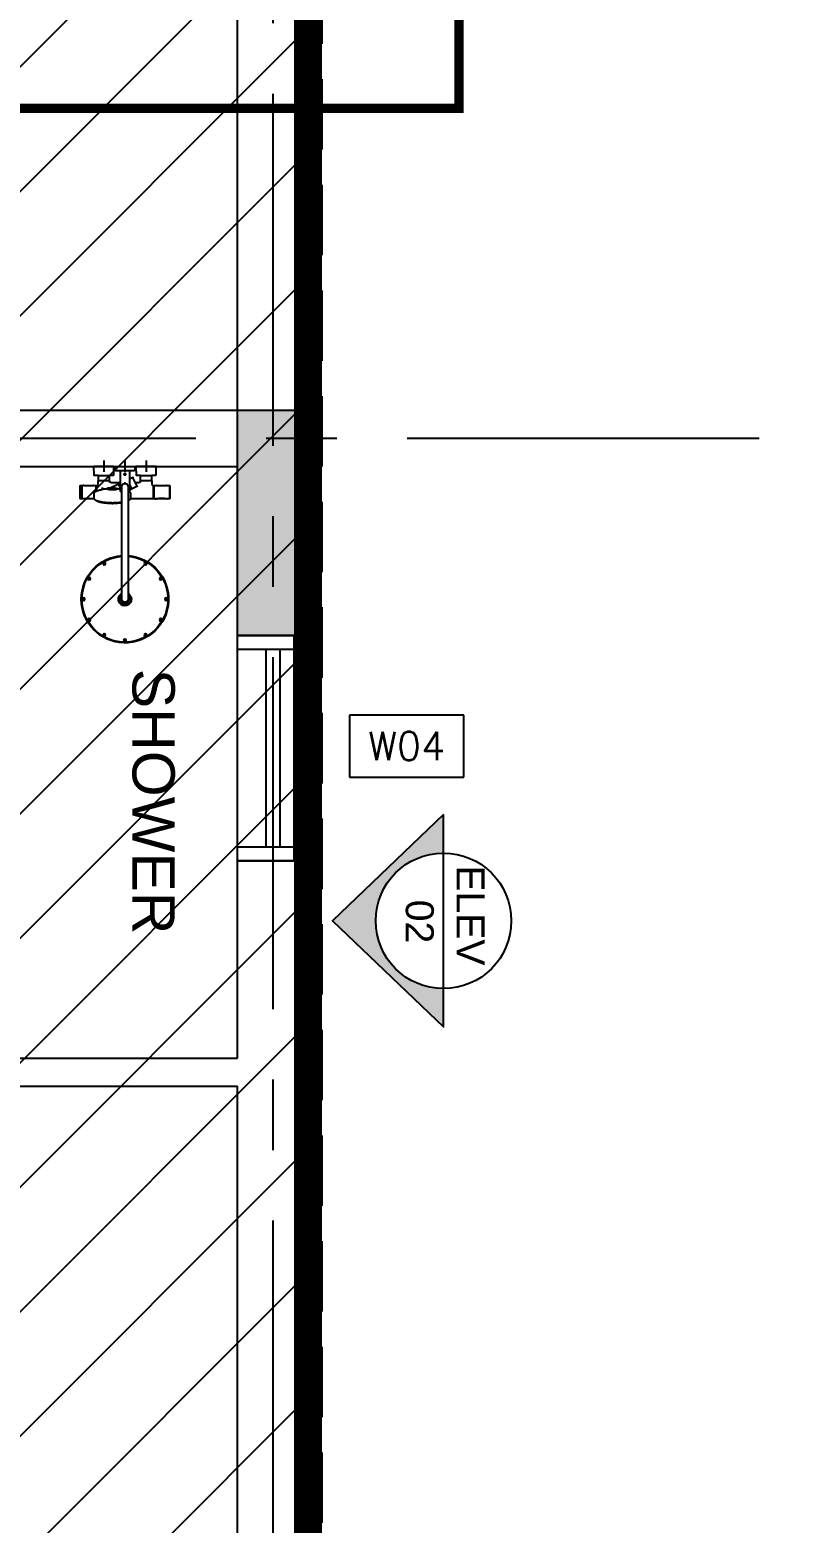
# Model space of a CAD drawing. Header units: centimetres. Extents: x -7408 to 35293, y -3951 to 3084.
# Drawn here: x -504 to -230, y 1053 to 1583 of the extents above; entities that cross this region are included whole.
import ezdxf
from ezdxf.enums import TextEntityAlignment as Align

# ---------------------------------------------------------------- set-up
doc = ezdxf.new("R2010")
doc.units = ezdxf.units.CM
doc.header["$LTSCALE"] = 100
doc.header["$MEASUREMENT"] = 0
doc.header["$PDMODE"] = 35
doc.header["$PDSIZE"] = 2
for name, pattern in [('A0-01 FLOOR PLANS$0$HIDDEN', [0.375, 0.25, -0.125]), ('GRID$0$GRID$0$XREF GRID$0$GRIDS$0$CENTER', [2, 1.25, -0.25, 0.25, -0.25]), ('XREF CUTTING LINES$0$ACAD_ISO10W100', [18, 12, -3, 0, -3]), ('XREF CUTTING LINES$0$DASHDOT', [1, 0.5, -0.25, 0, -0.25])]:
    doc.linetypes.add(name, pattern=pattern)
for name, color, linetype in [('A0-01 FLOOR PLANS$0$BATH FIXTURES', 85, 'Continuous'), ('A0-01 FLOOR PLANS$0$HIDDEN -03', 8, 'A0-01 FLOOR PLANS$0$HIDDEN'), ('A0-01 FLOOR PLANS$0$TEXT', 3, 'Continuous'), ('A0-01 FLOOR PLANS$0$TEXT-SCHED', 3, 'Continuous'), ('A0-01 FLOOR PLANS$0$WALL-01', 7, 'Continuous'), ('A0-01 FLOOR PLANS$0$WALL-03', 2, 'Continuous'), ('A0-01 FLOOR PLANS$0$WINDOW', 1, 'Continuous'), ('DCCA-USABLE AREA', 10, 'Continuous'), ('GRID$0$XREF GRID', 11, 'GRID$0$GRID$0$XREF GRID$0$GRIDS$0$CENTER'), ('XREF CUTTING LINES$0$ELEV', 2, 'XREF CUTTING LINES$0$ACAD_ISO10W100'), ('XREF CUTTING LINES$0$WALL SECT LINE', 6, 'XREF CUTTING LINES$0$DASHDOT'), ('XREF GF COL$0$COLUMN', 6, 'Continuous'), ('XREF GF COL$0$COLUMN HATCH', 201, 'Continuous')]:
    doc.layers.add(name, color=color, linetype=linetype)
doc.styles.add('A0-01 FLOOR PLANS$0$A0-01 GROUND FLOOR PLAN - For Entry modification$0$ROMANS', font='romans')
doc.styles.add('A0-01 FLOOR PLANS$0$ART-PS-1', font='arial.ttf', dxfattribs={"height": 20})
doc.styles.add('XREF CUTTING LINES$0$ART-PS-1', font='arial.ttf', dxfattribs={"height": 20})
doc.dimstyles.new('A0-01 FLOOR PLANS$0$A0-01 GROUND FLOOR PLAN - For Entry modification$0$text', dxfattribs={"dimtxt": 18, "dimasz": 10, "dimexe": 10, "dimexo": 10, "dimgap": -6, "dimtad": 1, "dimtih": 1, "dimtoh": 1, "dimdec": 0, "dimdsep": 46, "dimtxsty": 'A0-01 FLOOR PLANS$0$A0-01 GROUND FLOOR PLAN - For Entry modification$0$ROMANS', "dimblk1": 'A0-01 FLOOR PLANS$0$A0-01 GROUND FLOOR PLAN - For Entry modification$0$_ARCHTICK', "dimblk2": 'A0-01 FLOOR PLANS$0$A0-01 GROUND FLOOR PLAN - For Entry modification$0$_ARCHTICK', "dimsah": 1, "dimcen": 25, "dimdle": 10, "dimse1": 1, "dimse2": 1, "dimsd1": 1, "dimsd2": 1, "dimclrd": 1, "dimclre": 1, "dimclrt": 2, "dimadec": 0, "dimazin": 0, "dimtfac": 1, "dimtdec": 0, "dimtmove": 2, "dimatfit": 3, "dimldrblk": 'A0-01 FLOOR PLANS$0$A0-01 GROUND FLOOR PLAN - For Entry modification$0$_ARCHTICK', "dimfxl": 1, "dimtolj": 1, "dimtzin": 0, "dimarcsym": 0})

# ---------------------------------------------------------------- blocks, each defined once
blk = doc.blocks.new('XREF CUTTING LINES')
at = {"layer": 'XREF CUTTING LINES$0$ELEV'}
h = blk.add_hatch(color=251, dxfattribs=at)
edge = h.paths.add_edge_path()
edge.add_line((-356.89, 1304.4), (-356.89, 1290.78))
edge.add_ellipse((-356.89, 1266.71), major_axis=(-17.02, -17.02), ratio=1, start_angle=225, end_angle=405)
edge.add_line((-356.89, 1242.64), (-356.89, 1229.02))
edge.add_line((-356.89, 1229.02), (-396.28, 1266.71))
edge.add_line((-396.28, 1266.71), (-356.89, 1304.4))
at = {"layer": 'XREF CUTTING LINES$0$ELEV', "color": 2, "linetype": 'Continuous'}
blk.add_line((-356.89, 1242.64), (-356.89, 1290.78), dxfattribs=at)
for points in [[(-356.89, 1304.4), (-396.28, 1266.71), (-356.89, 1229.02), (-356.89, 1242.64)], [(-356.89, 1290.78), (-356.89, 1304.4)]]:
    blk.add_lwpolyline(points, dxfattribs=at)
blk.add_circle((-356.89, 1266.71), 24.07, dxfattribs=at)
at = {"layer": 'XREF CUTTING LINES$0$WALL SECT LINE', "const_width": 3.32}
blk.add_lwpolyline([(-351.38, 1630.68), (-351.38, 1555.16), (-1935.28, 1555.16)], dxfattribs=at)
at = {"layer": 'XREF CUTTING LINES$0$WALL SECT LINE', "color": 6}
blk.add_lwpolyline([(-351.38, 1555.16), (-351.38, 1630.68)], dxfattribs=at)
at = {"layer": 'XREF CUTTING LINES$0$ELEV', "style": 'XREF CUTTING LINES$0$ART-PS-1'}
for s, p in [('ELEV', (-347.26, 1268.63)), ('02', (-365.31, 1266.46))]:
    blk.add_text(s, height=9.954, rotation=270, dxfattribs=at).set_placement(p, align=Align.MIDDLE_CENTER)
blk = doc.blocks.new('XREF GF COL')
at = {"layer": 'XREF GF COL$0$COLUMN HATCH'}
blk.add_hatch(color=256, dxfattribs=at).paths.add_polyline_path([(-10714.7, 1448), (-10739.7, 1448), (-10739.7, 1368), (-10714.7, 1368)])
at = {"layer": 'XREF GF COL$0$COLUMN'}
blk.add_lwpolyline([(-10739.7, 1448), (-10714.7, 1448), (-10714.7, 1368), (-10739.7, 1368)], close=True, dxfattribs=at)
blk = doc.blocks.new('GRID')
at = {"layer": 'GRID$0$XREF GRID'}
for p, q in [((-417.5, 2960.33, 0), (-417.5, 522.76)), ((-1969.8, 1438), (-230.24, 1438))]:
    blk.add_line(p, q, dxfattribs=at)
blk = doc.blocks.new('A0-01 FLOOR PLANS$0$Bath_ShowerHead_D-31_01')
for p, q in [((-7.5, 0.08), (-7.5, -3.92)), ((0, 0), (0, -4)), ((7.5, 0.08), (7.5, -3.92)), ((-11, -1.97), (-10.92, -5.04)), ((-4.05, -1.92), (-10.95, -1.92)), ((-5.5, -1.92), (-9.5, -1.92)), ((-5.5, -5.22), (-9.5, -5.22)), ((-9.43, -5.22), (-9.43, -7.1)), ((-5.57, -7.1), (-5.57, -5.22)), ((-4.08, -5.04), (-4, -1.97)), ((-3.55, -2.02), (-3.55, -3.4)), ((3.53, -2), (-3.53, -2)), ((-3.45, -3.5), (3.45, -3.5)), ((2, -2), (-2, -2)), ((-1.57, -3.5), (-1.57, -10.83)), ((-0.17, -4.82), (-0.09, -4.67)), ((-0.09, -4.97), (-0.17, -4.82)), ((-0.09, -4.67), (0.09, -4.67)), ((0.09, -4.97), (-0.09, -4.97)), ((0.09, -4.67), (0.17, -4.82)), ((0.17, -4.82), (0.09, -4.97)), ((1.57, -10.83), (1.57, -3.5)), ((3.55, -3.4), (3.55, -2.02)), ((4, -1.97), (4.08, -5.04)), ((10.95, -1.92), (4.05, -1.92)), ((9.5, -1.92), (5.5, -1.92)), ((9.5, -5.22), (5.5, -5.22)), ((5.57, -5.22), (5.57, -7.1)), ((9.43, -7.1), (9.43, -5.22)), ((10.92, -5.04), (11, -1.97)), ((-15.89, -13.37), (-15.89, -8.87)), ((-14.94, -8.72), (-15.74, -8.72)), ((-14.42, -8.77), (-14.62, -8.77)), ((-11.62, -8.77), (-14.42, -8.77)), ((-11.42, -8.77), (-11.62, -8.77)), ((-10.24, -8.72), (-11.1, -8.72)), ((-10.22, -8.74), (-10.22, -13.5)), ((-10.15, -9.32), (-10.22, -9.32)), ((-10.22, -9.35), (-10.15, -9.35)), ((-10.15, -9.94), (-10.22, -9.94)), ((-10.22, -10.53), (-10.15, -10.53)), ((-10.15, -13.5), (-10.15, -8.74)), ((-9.99, -8.72), (-10.13, -8.72)), ((-9.5, -7.14), (-9.5, -8.22)), ((-9.48, -7.12), (-5.52, -7.12)), ((-5.5, -7.26), (-5.5, -7.14)), ((-3.68, -7.69), (-5.06, -7.69)), ((-4.31, -9.04), (-2.83, -5.87)), ((-4.28, -9.11), (-2.38, -10)), ((-1.57, -6.4), (-2.76, -5.85)), ((-1.57, -8.37), (-2.31, -9.97)), ((-2.28, -9.9), (-2.17, -9.95)), ((-2.2, -10.05), (-1.57, -8.69)), ((-2.18, -10.09), (-1.57, -10.38)), ((-1.1, -9.12), (-1.1, -13.17)), ((-0.2, -7.97), (-0.25, -8)), ((-0.25, -8), (0.25, -8)), ((-0.25, -8), (-0.25, -8.05)), ((-0.2, -7.97), (0.2, -7.97)), ((-0.2, -8.05), (-0.2, -7.97)), ((0.25, -8), (0.2, -7.97)), ((0.2, -8.05), (0.2, -7.97)), ((0.25, -8.05), (0.25, -8)), ((1.1, -13.17), (1.1, -9.12)), ((5.06, -7.69), (1.57, -7.69)), ((2.18, -8.15), (1.57, -7.86)), ((2.2, -8.19), (1.57, -9.55)), ((1.57, -9.75), (2.28, -8.22)), ((2.23, -8.32), (2.17, -8.29)), ((5.46, -9.68), (2.31, -8.21)), ((2.45, -9.98), (2.44, -10.04)), ((2.46, -9.96), (2.45, -9.98)), ((2.7, -9.83), (2.7, -9.99)), ((4.45, -9.48), (4.45, -10.04)), ((4.45, -10.04), (4.45, -10.09)), ((4.45, -10.09), (4.45, -10.19)), ((4.47, -10.14), (4.47, -10.19)), ((4.5, -9.6), (4.5, -9.65)), ((4.5, -9.67), (4.5, -9.65)), ((4.5, -10.17), (4.5, -9.67)), ((5.5, -7.14), (5.5, -7.26)), ((5.52, -7.12), (9.48, -7.12)), ((5.86, -9.73), (5.83, -9.72)), ((6.5, -10.04), (6.5, -9.98)), ((7.77, -9.74), (7.77, -10.08)), ((8.32, -9.74), (7.77, -9.74)), ((9.5, -8.22), (9.5, -7.14)), ((10.13, -8.72), (10, -8.72)), ((10.15, -8.74), (10.15, -10.74)), ((10.23, -9.57), (10.15, -9.49)), ((10.23, -10.77), (10.23, -8.74)), ((11.1, -8.72), (10.25, -8.72)), ((11.62, -8.78), (11.43, -8.77)), ((14.42, -8.78), (11.62, -8.78)), ((14.42, -8.78), (11.62, -8.78)), ((14.42, -8.78), (14.42, -8.78)), ((14.62, -8.77), (14.42, -8.78)), ((15.75, -8.72), (14.95, -8.72)), ((15.35, -8.72), (15.35, -13.52)), ((15.9, -8.87), (15.9, -13.37)), ((-15.74, -13.52), (-14.94, -13.52)), ((-14.8, -13.52), (-11.23, -13.52)), ((-14.01, -13.32), (-14.01, -13.32)), ((-14.01, -13.32), (-12.02, -13.32)), ((-12.02, -13.32), (-12.02, -13.32)), ((-11.09, -13.52), (-10.82, -13.52)), ((-10.51, -13.52), (-10.24, -13.52)), ((-10.15, -11.71), (-10.22, -11.71)), ((-10.22, -12.3), (-10.15, -12.3)), ((-10.15, -12.89), (-10.22, -12.89)), ((-10.22, -12.92), (-10.15, -12.92)), ((-10.13, -13.52), (-1.97, -13.52)), ((-1.96, -11.55), (-2.02, -13.28)), ((-1.1, -13.17), (-1.1, -45.07)), ((1.1, -45.07), (1.1, -13.17)), ((10.96, -13.28), (10.9, -11.55)), ((10.91, -13.52), (15.75, -13.52)), ((-7.39, -36.42), (-7.54, -36.51)), ((-7.54, -36.51), (-7.49, -36.59)), ((-7.49, -36.59), (-7.34, -36.51)), ((-7.39, -36.23), (-7.47, -36.28)), ((-7.47, -36.28), (-7.39, -36.42)), ((-7.43, -36.45), (-7.38, -36.54)), ((-7.33, -36.33), (-7.42, -36.38)), ((-7.3, -36.37), (-7.39, -36.23)), ((-7.34, -36.51), (-7.25, -36.66)), ((-7.31, -36.56), (-7.22, -36.51)), ((-7.15, -36.29), (-7.3, -36.37)), ((-7.21, -36.43), (-7.26, -36.35)), ((-7.25, -36.46), (-7.1, -36.37)), ((-7.17, -36.61), (-7.25, -36.46)), ((-7.25, -36.66), (-7.17, -36.61)), ((-7.1, -36.37), (-7.15, -36.29)), ((7.15, -36.29), (7.1, -36.37)), ((7.1, -36.37), (7.25, -36.46)), ((7.3, -36.37), (7.15, -36.29)), ((7.25, -36.46), (7.17, -36.61)), ((7.17, -36.61), (7.25, -36.66)), ((7.26, -36.35), (7.21, -36.43)), ((7.22, -36.51), (7.31, -36.56)), ((7.25, -36.66), (7.34, -36.51)), ((7.39, -36.23), (7.3, -36.37)), ((7.42, -36.38), (7.33, -36.33)), ((7.34, -36.51), (7.49, -36.59)), ((7.38, -36.54), (7.43, -36.45)), ((7.47, -36.28), (7.39, -36.23)), ((7.39, -36.42), (7.47, -36.28)), ((7.54, -36.51), (7.39, -36.42)), ((7.49, -36.59), (7.54, -36.51)), ((-12.84, -41.65), (-12.89, -41.73)), ((-12.89, -41.73), (-12.75, -41.82)), ((-12.7, -41.73), (-12.84, -41.65)), ((-12.75, -41.82), (-12.83, -41.97)), ((-12.83, -41.97), (-12.75, -42.02)), ((-12.74, -41.7), (-12.79, -41.79)), ((-12.77, -41.86), (-12.69, -41.91)), ((-12.75, -42.02), (-12.66, -41.87)), ((-12.61, -41.58), (-12.7, -41.73)), ((-12.58, -41.74), (-12.67, -41.69)), ((-12.66, -41.87), (-12.51, -41.95)), ((-12.53, -41.63), (-12.61, -41.58)), ((-12.61, -41.78), (-12.53, -41.63)), ((-12.46, -41.87), (-12.61, -41.78)), ((-12.61, -41.9), (-12.56, -41.81)), ((-12.51, -41.95), (-12.46, -41.87)), ((12.61, -41.78), (12.46, -41.87)), ((12.46, -41.87), (12.51, -41.95)), ((12.51, -41.95), (12.66, -41.87)), ((12.61, -41.58), (12.53, -41.63)), ((12.53, -41.63), (12.61, -41.78)), ((12.56, -41.81), (12.61, -41.9)), ((12.67, -41.69), (12.58, -41.74)), ((12.7, -41.73), (12.61, -41.58)), ((12.66, -41.87), (12.75, -42.02)), ((12.69, -41.91), (12.77, -41.86)), ((12.84, -41.65), (12.7, -41.73)), ((12.79, -41.79), (12.74, -41.7)), ((12.75, -41.82), (12.89, -41.73)), ((12.83, -41.97), (12.75, -41.82)), ((12.75, -42.02), (12.83, -41.97)), ((12.89, -41.73), (12.84, -41.65)), ((-1.3, -47.42), (-1.1, -47.42)), ((-1.1, -45.07), (-1.1, -49.12)), ((1.1, -49.12), (1.1, -45.07)), ((1.1, -47.42), (1.3, -47.42)), ((-14.86, -49.07), (-14.86, -49.17)), ((-14.69, -49.07), (-14.86, -49.07)), ((-14.86, -49.17), (-14.69, -49.17)), ((-14.74, -49.07), (-14.74, -49.17)), ((-14.69, -48.9), (-14.69, -49.07)), ((-14.59, -48.9), (-14.69, -48.9)), ((-14.59, -49.02), (-14.69, -49.02)), ((-14.69, -49.17), (-14.69, -49.34)), ((-14.69, -49.22), (-14.59, -49.22)), ((-14.69, -49.34), (-14.59, -49.34)), ((-14.59, -49.07), (-14.59, -48.9)), ((-14.42, -49.07), (-14.59, -49.07)), ((-14.59, -49.17), (-14.42, -49.17)), ((-14.59, -49.34), (-14.59, -49.17)), ((-14.54, -49.17), (-14.54, -49.07)), ((-14.42, -49.17), (-14.42, -49.07)), ((-2.2, -49.79), (-2.2, -48.45)), ((-1.01, -50.82), (-1.3, -50.82)), ((-0.9, -50.82), (-1.01, -50.82)), ((0.9, -50.82), (-0.9, -50.82)), ((-0.45, -50.32), (-0.57, -50.32)), ((-0.45, -50.32), (0.45, -50.32)), ((0.57, -50.32), (0.45, -50.32)), ((1.01, -50.82), (0.9, -50.82)), ((1.3, -50.82), (1.01, -50.82)), ((2.2, -48.45), (2.2, -49.79)), ((14.59, -49.07), (14.42, -49.07)), ((14.42, -49.07), (14.42, -49.17)), ((14.42, -49.17), (14.59, -49.17)), ((14.54, -49.07), (14.54, -49.17)), ((14.69, -48.9), (14.59, -48.9)), ((14.59, -48.9), (14.59, -49.07)), ((14.69, -49.02), (14.59, -49.02)), ((14.59, -49.17), (14.59, -49.34)), ((14.59, -49.22), (14.69, -49.22)), ((14.59, -49.34), (14.69, -49.34)), ((14.69, -49.07), (14.69, -48.9)), ((14.86, -49.07), (14.69, -49.07)), ((14.69, -49.34), (14.69, -49.17)), ((14.69, -49.17), (14.86, -49.17)), ((14.74, -49.17), (14.74, -49.07)), ((14.86, -49.17), (14.86, -49.07)), ((-12.75, -56.42), (-12.89, -56.51)), ((-12.89, -56.51), (-12.84, -56.59)), ((-12.84, -56.59), (-12.7, -56.51)), ((-12.75, -56.22), (-12.83, -56.27)), ((-12.83, -56.27), (-12.75, -56.42)), ((-12.79, -56.45), (-12.74, -56.54)), ((-12.69, -56.33), (-12.77, -56.38)), ((-12.66, -56.37), (-12.75, -56.22)), ((-12.7, -56.51), (-12.61, -56.66)), ((-12.67, -56.55), (-12.58, -56.5)), ((-12.51, -56.29), (-12.66, -56.37)), ((-12.56, -56.43), (-12.61, -56.34)), ((-12.61, -56.46), (-12.46, -56.37)), ((-12.53, -56.61), (-12.61, -56.46)), ((-12.61, -56.66), (-12.53, -56.61)), ((-12.46, -56.37), (-12.51, -56.29)), ((12.51, -56.29), (12.46, -56.37)), ((12.46, -56.37), (12.61, -56.46)), ((12.66, -56.37), (12.51, -56.29)), ((12.61, -56.46), (12.53, -56.61)), ((12.53, -56.61), (12.61, -56.66)), ((12.61, -56.34), (12.56, -56.43)), ((12.58, -56.5), (12.67, -56.55)), ((12.61, -56.66), (12.7, -56.51)), ((12.75, -56.22), (12.66, -56.37)), ((12.77, -56.38), (12.69, -56.33)), ((12.7, -56.51), (12.84, -56.59)), ((12.74, -56.54), (12.79, -56.45)), ((12.83, -56.27), (12.75, -56.22)), ((12.75, -56.42), (12.83, -56.27)), ((12.89, -56.51), (12.75, -56.42)), ((12.84, -56.59), (12.89, -56.51)), ((-7.49, -61.65), (-7.54, -61.73)), ((-7.54, -61.73), (-7.39, -61.82)), ((-7.34, -61.73), (-7.49, -61.65)), ((-7.39, -61.82), (-7.47, -61.96)), ((-7.47, -61.96), (-7.39, -62.01)), ((-7.38, -61.7), (-7.43, -61.79)), ((-7.42, -61.86), (-7.33, -61.91)), ((-7.39, -62.01), (-7.3, -61.87)), ((-7.25, -61.58), (-7.34, -61.73)), ((-7.22, -61.73), (-7.31, -61.68)), ((-7.3, -61.87), (-7.15, -61.95)), ((-7.26, -61.89), (-7.21, -61.81)), ((-7.17, -61.63), (-7.25, -61.58)), ((-7.25, -61.78), (-7.17, -61.63)), ((-7.1, -61.87), (-7.25, -61.78)), ((-7.15, -61.95), (-7.1, -61.87)), ((0.05, -63.54), (-0.05, -63.54)), ((-0.05, -63.54), (-0.05, -63.71)), ((0.05, -63.71), (0.05, -63.54)), ((7.25, -61.78), (7.1, -61.87)), ((7.1, -61.87), (7.15, -61.95)), ((7.15, -61.95), (7.3, -61.87)), ((7.25, -61.58), (7.17, -61.63)), ((7.17, -61.63), (7.25, -61.78)), ((7.21, -61.81), (7.26, -61.89)), ((7.31, -61.68), (7.22, -61.73)), ((7.34, -61.73), (7.25, -61.58)), ((7.3, -61.87), (7.39, -62.01)), ((7.33, -61.91), (7.42, -61.86)), ((7.49, -61.65), (7.34, -61.73)), ((7.43, -61.79), (7.38, -61.7)), ((7.39, -61.82), (7.54, -61.73)), ((7.47, -61.96), (7.39, -61.82)), ((7.39, -62.01), (7.47, -61.96)), ((7.54, -61.73), (7.49, -61.65)), ((-0.05, -63.71), (-0.22, -63.71)), ((-0.22, -63.71), (-0.22, -63.81)), ((-0.22, -63.81), (-0.05, -63.81)), ((-0.1, -63.71), (-0.1, -63.81)), ((0.05, -63.66), (-0.05, -63.66)), ((-0.05, -63.81), (-0.05, -63.98)), ((-0.05, -63.86), (0.05, -63.86)), ((-0.05, -63.98), (0.05, -63.98)), ((0.22, -63.71), (0.05, -63.71)), ((0.05, -63.81), (0.22, -63.81)), ((0.05, -63.98), (0.05, -63.81)), ((0.1, -63.81), (0.1, -63.71)), ((0.22, -63.81), (0.22, -63.71))]:
    blk.add_line(p, q)
for centre, radius in [((0, -4.82), 0.246), ((0, -4.82), 0.18), ((-7.32, -36.44), 0.45), ((-7.32, -36.44), 0.41), ((7.32, -36.44), 0.45), ((7.32, -36.44), 0.41), ((-12.68, -41.8), 0.45), ((-12.68, -41.8), 0.41), ((12.68, -41.8), 0.45), ((12.68, -41.8), 0.41), ((-14.64, -49.12), 0.45), ((-14.64, -49.12), 0.41), ((14.64, -49.12), 0.45), ((14.64, -49.12), 0.41), ((-12.68, -56.44), 0.45), ((-12.68, -56.44), 0.41), ((12.68, -56.44), 0.45), ((12.68, -56.44), 0.41), ((-7.32, -61.8), 0.45), ((-7.32, -61.8), 0.41), ((0, -63.76), 0.45), ((0, -63.76), 0.41), ((7.32, -61.8), 0.45), ((7.32, -61.8), 0.41)]:
    blk.add_circle(centre, radius)
for centre, radius, start, end in [((-10.95, -1.97), 0.05, 90, 181.5), ((-10.77, -5.04), 0.15, 181.5, 268.1235), ((-7.5, 94.76), 100, 268.1235, 268.854), ((-7.5, 94.76), 100, 271.146, 271.8765), ((-4.23, -5.04), 0.15, 271.8765, 358.5), ((-4.05, -1.97), 0.05, 358.5, 90), ((-3.53, -2.02), 0.02, 90, 180), ((-3.45, -3.4), 0.1, 180, 270), ((0, -4.82), 0.3, 255, 195), ((3.45, -3.4), 0.1, 270, 0), ((3.53, -2.02), 0.02, 0, 90), ((4.05, -1.97), 0.05, 90, 181.5), ((4.23, -5.04), 0.15, 181.5, 268.1235), ((7.5, 94.76), 100, 268.1235, 268.854), ((7.5, 94.76), 100, 271.146, 271.8765), ((10.77, -5.04), 0.15, 271.8765, 358.5), ((10.95, -1.97), 0.05, 358.5, 90), ((84.08, -11.12), 100, 178.7132, 181.2877), ((-15.74, -8.87), 0.15, 90.4837, 180.0005), ((-14.49, -6.71), 2.06, 259.3919, 261.1025), ((-14.43, -6.33), 2.44, 260.7742, 265.5339), ((-11.61, -6.33), 2.44, 274.4645, 279.2276), ((-11.51, -6.98), 1.78, 279.0316, 280.3594), ((-10.24, -8.74), 0.02, 0, 90), ((-10.13, -8.74), 0.02, 90, 180), ((-10, -8.22), 0.5, 270.4238, 359.5853), ((-9.48, -7.14), 0.02, 90, 180), ((-9.41, -7.1), 0.02, 180, 270), ((-5.59, -7.1), 0.02, 270, 0), ((-5.52, -7.14), 0.02, 0, 90), ((-5.06, -7.26), 0.444, 181.5907, 267.0077), ((-4.26, -9.06), 0.05, 155, 245), ((-2.78, -5.89), 0.05, 65, 155), ((-2.36, -9.95), 0.05, 245, 335), ((-2.17, -10.06), 0.03, 155, 245), ((-2.18, -9.97), 0.02, 335, 65), ((0, -9.12), 1.13, 102.7838, 191.5041), ((0, -9.12), 1.1, 0, 180), ((0, -9.12), 1.13, 0, 77.1991), ((0, -9.12), 1.13, 347.0955, 0), ((-1.86, 11.13), 21.49, 279.1725, 281.6283), ((2.18, -8.27), 0.02, 155, 245), ((2.17, -8.18), 0.03, 335, 65), ((2.3, -8.23), 0.02, 65, 155), ((2.77, -9.83), 0.0688, 110.5785, 179.6732), ((4.52, -9.6), 0.02, 89.4549, 180), ((4.47, -14.33), 4.75, 70.3229, 89.4549), ((5.06, -7.26), 0.444, 271.3582, 358.5138), ((4.74, -17.38), 7.73, 81.8576, 85.6981), ((5.52, -7.14), 0.02, 90, 180), ((5.59, -7.1), 0.02, 180, 270), ((6.18, -10.01), 0.0683, 17.0873, 69.4893), ((6.18, -10.03), 0.0688, 27.4358, 69.422), ((10.8, 11.12), 21.49, 258.3745, 263.3006), ((9.41, -7.1), 0.02, 270, 0), ((9.48, -7.14), 0.02, 0, 90), ((10, -8.22), 0.497, 180.2837, 270.0504), ((10.13, -8.74), 0.02, 0, 90), ((10.25, -8.74), 0.02, 90, 180), ((11.1, -8.77), 0.0505, 46.9195, 89.7895), ((11.61, -6.44), 2.33, 260.4502, 265.432), ((11.23, -8.77), 0.0307, 68.4365, 95.6982), ((14.44, -6.44), 2.33, 274.5661, 279.5519), ((14.82, -8.77), 0.0307, 84.3084, 113.464), ((14.95, -8.77), 0.0505, 90.2105, 133.0804), ((15.75, -8.87), 0.15, 359.9994, 90.499), ((-84.07, -11.12), 100, 358.7126, 1.287), ((-15.74, -13.37), 0.15, 179.9997, 270.0108), ((-14.01, -15.69), 2.36, 89.9874, 113.2654), ((-14.81, -13.47), 0.0472, 176.4407, 249.6056), ((-14.04, -15.57), 2.19, 89.1588, 110.5651), ((-12.02, -15.69), 2.36, 66.7399, 90.0119), ((-12.03, -15.83), 2.45, 70.5873, 89.6922), ((-11.22, -13.47), 0.0475, 288.6919, 2.8285), ((-10.77, -14.08), 0.56, 94.061, 94.739), ((-10.82, -13.51), 0.0147, 276.3407, 278.3544), ((-10.66, -15.82), 2.3, 86.2644, 93.6304), ((-10.66, -16.5), 2.98, 87.2513, 90.9598), ((-10.48, -12.57), 0.953, 267.5377, 268.1419), ((-10.51, -13.5), 0.0168, 261.4715, 263.6935), ((-10.52, -13.61), 0.0874, 84.5355, 86.4641), ((-10.24, -13.5), 0.02, 270, 0), ((-10.13, -13.5), 0.02, 180, 270), ((-1.53, -10.83), 0.03, 180, 262.9292), ((0, 1.55), 12.5, 262.9292, 264.9514), ((0, 1.55), 12.5, 275.0486, 277.0708), ((1.53, -10.83), 0.03, 277.0708, 0), ((4.8, -6.63), 8.53, 269.8368, 272.5731), ((4.93, -2.23), 12.92, 271.1539, 273.6573), ((5.2, -2.65), 12.48, 272.5174, 275.0502), ((5.51, -3.42), 11.7, 273.8933, 276.5191), ((5.86, -4.52), 10.57, 275.3173, 278.1182), ((6.26, -5.88), 9.16, 276.8331, 279.913), ((6.72, -7.42), 7.57, 278.4883, 282.0418), ((7.09, -8.34), 6.6, 280.5691, 283.982), ((15.75, -13.37), 0.15, 269.9564, 0), ((0, -49.12), 15.5, 94.0697, 0), ((0, -49.12), 15.32, 94.1175, 0), ((0, -49.12), 15.3, 94.123, 0), ((0, -49.12), 15.29, 94.1256, 0), ((0, -49.12), 15.27, 94.131, 0), ((0, -49.12), 15.5, 0, 85.9303), ((0, -49.12), 15.32, 0, 85.8825), ((0, -49.12), 15.3, 0, 85.877), ((0, -49.12), 15.29, 0, 85.8744), ((0, -49.12), 15.27, 0, 85.869), ((0, -49.12), 2.3, 118.5719, 162.9284), ((0, -49.12), 2.15, 127.2488, 232.7512), ((0, -49.12), 2.15, 124.3637, 127.2488), ((0, -49.12), 2.15, 120.7723, 124.3637), ((0, -49.12), 2.3, 17.0716, 61.4281), ((0, -49.12), 2.15, 55.6363, 59.2277), ((0, -49.12), 2.15, 52.7512, 55.6363), ((0, -49.12), 2.15, 307.2488, 52.7512), ((0, -49.12), 2.3, 169.228, 190.772), ((0, -49.12), 2.3, 162.9301, 169.228), ((0, -49.12), 2.3, 190.772, 197.0699), ((-2.17, -48.45), 0.03, 162.9301, 180), ((-2.17, -49.79), 0.03, 180, 197.0699), ((0, -49.12), 2.3, 197.0716, 342.9284), ((0, -49.12), 1.47, 138.4433, 0), ((0, -49.12), 1.35, 144.5691, 0), ((0, -49.12), 1.33, 145.7987, 244.4562), ((0, -49.12), 2.15, 232.7512, 235.6363), ((0, -49.12), 2.15, 235.6363, 304.3637), ((0, -49.12), 1.1, 180, 0), ((0, -49.12), 1.33, 295.5438, 34.2013), ((0, -49.12), 1.47, 0, 41.5567), ((0, -49.12), 1.35, 0, 35.4309), ((0, -49.12), 2.15, 304.3637, 307.2488), ((0, -49.12), 2.3, 10.772, 17.0699), ((2.17, -48.45), 0.03, 0, 17.0699), ((0, -49.12), 2.3, 342.9301, 349.228), ((2.17, -49.79), 0.03, 342.9301, 0), ((0, -49.12), 2.3, 349.228, 10.772)]:
    blk.add_arc(centre, radius, start, end)
for centre, major_axis, ratio, start_param, end_param in [((-5.06, -7.19), (0, 0.5), 1, 3.091409, 3.141593), ((2.72, -9.83), (0.02, 0), 0.241922, 3.141593, 3.167236), ((4.47, -14.05), (-4.73, 0), 0.970296, 4.728297, 5.086392), ((4.47, -14.22), (4.73, 0), 0.970296, 1.196063, 1.554861), ((4.47, -14.24), (4.73, 0), 0.970296, 1.196793, 1.554888), ((-2.17, -48.45), (-0.0287, 0.0088), 0.989207, 0, 0.288551), ((-2.17, -49.79), (-0.0287, -0.0088), 0.989207, 5.994634, 6.283185), ((2.17, -48.45), (-0.0287, -0.0088), 0.989207, 2.853042, 3.141593), ((2.17, -49.79), (0.0287, -0.0088), 0.989207, 0, 0.288551)]:
    blk.add_ellipse(centre, major_axis=major_axis, ratio=ratio, start_param=start_param, end_param=end_param)
for points, degree, knots in [([(-14.87, -8.73), (-14.88, -8.73), (-14.91, -8.73), (-14.93, -8.72), (-14.93, -8.72), (-14.94, -8.72), (-14.94, -8.72), (-14.94, -8.72), (-14.95, -8.72)], 3, [0, 0, 0, 0, 0.245741, 0.69191, 0.916224, 0.957728, 0.982787, 1, 1, 1, 1]), ([(-11.1, -8.72), (-11.1, -8.72), (-11.11, -8.72), (-11.11, -8.72), (-11.11, -8.72), (-11.12, -8.72), (-11.15, -8.73), (-11.18, -8.73), (-11.19, -8.74)], 3, [0, 0, 0, 0, 0.015565, 0.048335, 0.127827, 0.377073, 0.755534, 1, 1, 1, 1]), ([(-1.57, -10.56), (-1.58, -10.52), (-1.6, -10.44), (-1.63, -10.37), (-1.63, -10.34)], 3, [0.5121966, 0.5121966, 0.5121966, 0.5121966, 0.6261046, 0.7145426, 0.7145426, 0.7145426, 0.7145426]), ([(2.44, -10.04), (2.44, -10.06), (2.44, -10.08), (2.45, -10.1), (2.45, -10.1)], 3, [0, 0, 0, 0, 0.0633839, 0.1139324, 0.1139324, 0.1139324, 0.1139324]), ([(2.45, -9.97), (2.45, -9.97), (2.45, -9.97), (2.45, -9.97), (2.45, -9.98), (2.45, -9.98), (2.45, -9.98)], 5, [0.49842013, 0.49842013, 0.49842013, 0.49842013, 0.49842013, 0.49842013, 0.50000075, 0.51157507, 0.51157507, 0.51157507, 0.51157507, 0.51157507, 0.51157507]), ([(2.7, -9.8), (2.7, -9.81), (2.66, -9.82), (2.59, -9.85), (2.52, -9.88), (2.48, -9.92), (2.47, -9.94), (2.46, -9.94)], 3, [0.4254993, 0.4254993, 0.4254993, 0.4254993, 0.4526311, 0.5889127, 0.7344681, 0.8892637, 0.9254156, 0.9254156, 0.9254156, 0.9254156]), ([(2.62, -9.91), (2.62, -9.91), (2.62, -9.91), (2.62, -9.89), (2.63, -9.87), (2.67, -9.85), (2.68, -9.84), (2.69, -9.84)], 3, [0.4958252, 0.4958252, 0.4958252, 0.4958252, 0.5, 0.5, 0.5625, 0.5625, 0.58796867, 0.58796867, 0.58796867, 0.58796867]), ([(4.47, -10.19), (4.23, -10.19), (3.98, -10.18), (3.65, -10.16), (3.54, -10.15), (3.34, -10.13), (3.25, -10.12), (3.08, -10.09), (3, -10.08), (2.87, -10.05), (2.81, -10.03), (2.68, -9.99), (2.63, -9.96), (2.62, -9.92)], 3, [0, 0, 0, 0, 0.125, 0.125, 0.1875, 0.1875, 0.25, 0.25, 0.3125, 0.3125, 0.375, 0.375, 0.4856991, 0.4856991, 0.4856991, 0.4856991]), ([(2.7, -9.87), (2.66, -9.89), (2.65, -9.91), (2.65, -9.94), (2.66, -9.96), (2.67, -9.98)], 3, [0.4257206, 0.4257206, 0.4257206, 0.4257206, 0.5, 0.5, 0.5536818, 0.5536818, 0.5536818, 0.5536818]), ([(4.45, -9.48), (4.45, -9.47), (4.45, -9.47), (4.44, -9.47), (4.44, -9.46), (4.44, -9.46), (4.43, -9.46), (4.42, -9.45), (4.41, -9.45), (4.4, -9.45), (4.4, -9.45), (4.4, -9.45)], 3, [0, 0, 0, 0, 0.059506, 0.159563, 0.245992, 0.329643, 0.42315, 0.565802, 0.784627, 0.970374, 1, 1, 1, 1]), ([(6.32, -9.92), (6.32, -9.94), (6.31, -9.95), (6.26, -9.98), (6.23, -10), (6.14, -10.03), (6.08, -10.05), (5.95, -10.08), (5.87, -10.09), (5.61, -10.13), (5.41, -10.15), (4.96, -10.18), (4.72, -10.19), (4.47, -10.19)], 3, [0.5117194, 0.5117194, 0.5117194, 0.5117194, 0.5625, 0.5625, 0.625, 0.625, 0.6875, 0.6875, 0.75, 0.75, 0.875, 0.875, 1, 1, 1, 1]), ([(4.55, -9.65), (4.54, -9.65), (4.54, -9.65), (4.53, -9.65), (4.52, -9.65), (4.51, -9.65), (4.5, -9.66), (4.5, -9.66), (4.5, -9.67), (4.5, -9.67), (4.5, -9.67)], 3, [0, 0, 0, 0, 0.076286, 0.279716, 0.508547, 0.661979, 0.772982, 0.883151, 0.998032, 1, 1, 1, 1]), ([(5.39, -9.67), (5.53, -9.68), (5.67, -9.7), (5.87, -9.73), (5.95, -9.74), (6.08, -9.77), (6.14, -9.79), (6.23, -9.82), (6.26, -9.84), (6.31, -9.87), (6.32, -9.89), (6.32, -9.91), (6.32, -9.91), (6.32, -9.91)], 3, [0.1647399, 0.1647399, 0.1647399, 0.1647399, 0.25, 0.25, 0.3125, 0.3125, 0.375, 0.375, 0.4375, 0.4375, 0.5, 0.5, 0.5032189, 0.5032189, 0.5032189, 0.5032189]), ([(6.27, -9.97), (6.29, -9.96), (6.3, -9.94), (6.3, -9.91), (6.29, -9.89), (6.24, -9.86), (6.21, -9.84), (6.11, -9.81), (6.06, -9.79), (5.93, -9.77), (5.85, -9.75), (5.68, -9.73), (5.6, -9.72), (5.5, -9.71)], 3, [0.4482744, 0.4482744, 0.4482744, 0.4482744, 0.5, 0.5, 0.5625, 0.5625, 0.625, 0.625, 0.6875, 0.6875, 0.75, 0.75, 0.8100245, 0.8100245, 0.8100245, 0.8100245]), ([(5.89, -9.73), (5.88, -9.73), (5.88, -9.73), (5.87, -9.73), (5.85, -9.72), (5.83, -9.72), (5.83, -9.72)], 3, [0.74785872, 0.74785872, 0.74785872, 0.74785872, 0.75028089, 0.75154772, 0.75733642, 0.76181543, 0.76181543, 0.76181543, 0.76181543]), ([(6.5, -9.98), (6.49, -9.96), (6.48, -9.93), (6.44, -9.89), (6.37, -9.85), (6.27, -9.81), (6.15, -9.78), (6.02, -9.75), (5.93, -9.74), (5.89, -9.73)], 3, [0, 0, 0, 0, 0.131987, 0.281792, 0.449255, 0.586344, 0.733125, 0.889496, 1, 1, 1, 1]), ([(6.18, -9.91), (6.17, -9.91), (6.17, -9.91), (6.14, -9.89), (6.11, -9.87), (6.08, -9.86)], 3, [0.0968, 0.0968, 0.0968, 0.0968, 0.125, 0.125, 0.2392713, 0.2392713, 0.2392713, 0.2392713]), ([(6.24, -10), (6.24, -10), (6.24, -9.98), (6.22, -9.95), (6.21, -9.93), (6.2, -9.93)], 3, [0, 0, 0, 0, 0.094437, 0.572572, 1, 1, 1, 1]), ([(6.49, -10.09), (6.49, -10.09), (6.5, -10.08), (6.5, -10.06), (6.5, -10.04)], 3, [0.8927078, 0.8927078, 0.8927078, 0.8927078, 0.923572, 1, 1, 1, 1]), ([(6.5, -10.05), (6.5, -10.05), (6.5, -10.05), (6.5, -10.05), (6.5, -10.04)], 3, [0.49985456, 0.49985456, 0.49985456, 0.49985456, 0.499857717, 0.505184623, 0.505184623, 0.505184623, 0.505184623]), ([(10.9, -11.55), (10.9, -11.5), (10.89, -11.42), (10.84, -11.3), (10.79, -11.21), (10.73, -11.15), (10.66, -11.07), (10.55, -10.97), (10.39, -10.86), (10.2, -10.76), (9.98, -10.66), (9.72, -10.56), (9.43, -10.47), (9.11, -10.39), (8.73, -10.3), (8.46, -10.25), (8.29, -10.22)], 3, [0, 0, 0, 0, 0.076639, 0.140286, 0.191004, 0.231676, 0.270773, 0.344619, 0.422888, 0.492029, 0.569644, 0.657173, 0.731485, 0.813325, 0.902766, 1, 1, 1, 1]), ([(-2.02, -13.28), (-2.02, -13.33), (-2.02, -13.41), (-1.98, -13.52), (-1.93, -13.61), (-1.87, -13.68), (-1.78, -13.78), (-1.63, -13.9), (-1.4, -14.04), (-1.21, -14.13), (-1.1, -14.18), (-1.1, -14.18)], 3, [0, 0, 0, 0, 0.0201993, 0.0389749, 0.0548851, 0.0680309, 0.0803254, 0.1107287, 0.1406106, 0.1698338, 0.17045, 0.17045, 0.17045, 0.17045]), ([(-1.44, -10.86), (-1.47, -10.88), (-1.56, -10.94), (-1.67, -11.03), (-1.78, -11.13), (-1.87, -11.25), (-1.94, -11.39), (-1.95, -11.49), (-1.96, -11.55)], 3, [0.5801674, 0.5801674, 0.5801674, 0.5801674, 0.6259358, 0.696701, 0.7574415, 0.8282146, 0.9090569, 1, 1, 1, 1]), ([(-1.32, -14.07), (-1.31, -14.08), (-1.26, -14.12), (-1.19, -14.18), (-1.13, -14.22), (-1.1, -14.23)], 3, [0.320972, 0.320972, 0.320972, 0.320972, 0.3458905, 0.4291154, 0.4686404, 0.4686404, 0.4686404, 0.4686404]), ([(1.1, -14.73), (1.24, -14.75), (1.56, -14.8), (2.13, -14.86), (2.83, -14.92), (3.61, -14.96), (4.4, -14.97), (5.2, -14.96), (5.99, -14.93), (6.68, -14.88), (7.29, -14.81), (7.82, -14.74), (8.33, -14.65), (8.79, -14.56), (9.2, -14.46), (9.54, -14.36), (9.83, -14.26), (10.07, -14.17), (10.25, -14.08), (10.41, -14), (10.55, -13.92), (10.66, -13.83), (10.76, -13.74), (10.84, -13.65), (10.91, -13.54), (10.96, -13.42), (10.96, -13.33), (10.96, -13.28)], 3, [0.3258306, 0.3258306, 0.3258306, 0.3258306, 0.3501234, 0.3796535, 0.4187131, 0.4577747, 0.4968356, 0.5358975, 0.5749598, 0.6140192, 0.6433242, 0.6726312, 0.7025236, 0.7336544, 0.7594589, 0.7859554, 0.810673, 0.8325632, 0.8516356, 0.8676157, 0.8855409, 0.9055164, 0.9198472, 0.9366347, 0.9558872, 0.9776111, 1, 1, 1, 1]), ([(1.1, -14.9), (1.11, -14.9), (1.32, -14.94), (1.73, -15), (2.38, -15.07), (3.08, -15.13), (3.77, -15.15), (4.24, -15.16), (4.47, -15.16)], 5, [0.90399804, 0.90399804, 0.90399804, 0.90399804, 0.90399804, 0.90399804, 0.90625, 0.9375, 0.96875, 1, 1, 1, 1, 1, 1]), ([(1.88, -15), (1.88, -15), (1.88, -15.01), (1.89, -15.02), (1.9, -15.03), (1.91, -15.04), (1.91, -15.04), (1.92, -15.05), (1.93, -15.05), (1.95, -15.05), (1.98, -15.06), (1.99, -15.06), (2, -15.06)], 3, [0, 0, 0, 0, 0.078849, 0.165941, 0.23991, 0.304842, 0.36235, 0.422637, 0.520357, 0.766738, 0.969433, 1, 1, 1, 1]), ([(2, -15.06), (2.01, -15.06), (2.03, -15.06), (2.06, -15.07), (2.09, -15.07), (2.11, -15.07), (2.13, -15.06), (2.14, -15.06), (2.15, -15.05), (2.16, -15.04), (2.16, -15.02), (2.16, -15.02), (2.16, -15.01)], 3, [0, 0, 0, 0, 0.136394, 0.294134, 0.458405, 0.64934, 0.704181, 0.759795, 0.824948, 0.900015, 0.980398, 1, 1, 1, 1]), ([(3.06, -15.12), (3.06, -15.12), (3.06, -15.13), (3.07, -15.14), (3.07, -15.15), (3.08, -15.16), (3.09, -15.16), (3.1, -15.17), (3.1, -15.17), (3.11, -15.17), (3.13, -15.17), (3.15, -15.17), (3.17, -15.18), (3.17, -15.18)], 3, [0, 0, 0, 0, 0.004737, 0.111726, 0.196853, 0.269065, 0.331169, 0.383075, 0.430362, 0.494221, 0.682743, 0.896328, 1, 1, 1, 1]), ([(3.17, -15.18), (3.18, -15.18), (3.19, -15.18), (3.22, -15.18), (3.26, -15.18), (3.28, -15.18), (3.29, -15.18), (3.31, -15.18), (3.32, -15.17), (3.33, -15.16), (3.34, -15.15), (3.34, -15.14), (3.34, -15.13), (3.34, -15.13)], 3, [0, 0, 0, 0, 0.066927, 0.215245, 0.362572, 0.517578, 0.682587, 0.723014, 0.771108, 0.831848, 0.902048, 0.978518, 1, 1, 1, 1]), ([(3.35, -15.13), (3.36, -15.13), (3.37, -15.13), (3.39, -15.13), (3.41, -15.13), (3.41, -15.13)], 3, [0.6390182, 0.6390182, 0.6390182, 0.6390182, 0.7543694, 0.9483646, 1, 1, 1, 1]), ([(3.41, -15.13), (3.42, -15.13), (3.44, -15.13), (3.48, -15.13), (3.5, -15.13), (3.52, -15.13), (3.53, -15.12), (3.55, -15.11), (3.56, -15.1), (3.56, -15.09), (3.56, -15.08), (3.56, -15.08)], 3, [0, 0, 0, 0, 0.135585, 0.313743, 0.503936, 0.629642, 0.717386, 0.799718, 0.882901, 0.972509, 1, 1, 1, 1]), ([(4.33, -15.17), (4.33, -15.17), (4.33, -15.18), (4.34, -15.19), (4.35, -15.2), (4.36, -15.21), (4.36, -15.21), (4.37, -15.21), (4.38, -15.22), (4.38, -15.22), (4.4, -15.22), (4.42, -15.22), (4.43, -15.22), (4.44, -15.22)], 3, [0, 0, 0, 0, 0.051707, 0.151707, 0.232823, 0.302041, 0.360979, 0.408736, 0.451413, 0.515564, 0.717797, 0.931323, 1, 1, 1, 1]), ([(4.44, -15.22), (4.45, -15.22), (4.46, -15.22), (4.49, -15.22), (4.53, -15.22), (4.56, -15.22), (4.56, -15.22), (4.58, -15.21), (4.59, -15.21), (4.6, -15.2), (4.61, -15.18), (4.61, -15.17), (4.61, -15.17)], 3, [0, 0, 0, 0, 0.090801, 0.237555, 0.381893, 0.531915, 0.710019, 0.747984, 0.801281, 0.861969, 0.933494, 1, 1, 1, 1]), ([(5.6, -15.13), (5.6, -15.13), (5.6, -15.14), (5.61, -15.15), (5.62, -15.17), (5.62, -15.17), (5.63, -15.18), (5.64, -15.18), (5.65, -15.18), (5.66, -15.18), (5.68, -15.18), (5.7, -15.18), (5.72, -15.18), (5.73, -15.18)], 3, [0, 0, 0, 0, 0.045652, 0.139085, 0.214141, 0.278103, 0.332441, 0.377213, 0.420253, 0.487307, 0.718989, 0.910147, 1, 1, 1, 1]), ([(5.73, -15.18), (5.73, -15.18), (5.75, -15.18), (5.78, -15.18), (5.81, -15.17), (5.83, -15.17), (5.84, -15.17), (5.85, -15.17), (5.86, -15.16), (5.87, -15.15), (5.88, -15.14), (5.88, -15.13), (5.88, -15.12)], 3, [0, 0, 0, 0, 0.076864, 0.239324, 0.400516, 0.569749, 0.685309, 0.731073, 0.786683, 0.853107, 0.930836, 1, 1, 1, 1]), ([(6.79, -15.04), (6.79, -15.04), (6.8, -15.05), (6.81, -15.06), (6.82, -15.06), (6.82, -15.06), (6.83, -15.07), (6.85, -15.07), (6.87, -15.07), (6.9, -15.06), (6.91, -15.06), (6.91, -15.06)], 3, [0.1457434, 0.1457434, 0.1457434, 0.1457434, 0.2030523, 0.2698241, 0.3285346, 0.3805531, 0.4353016, 0.5298208, 0.7657184, 0.9558164, 1, 1, 1, 1]), ([(6.91, -15.06), (6.92, -15.06), (6.94, -15.06), (6.97, -15.06), (7, -15.05), (7.02, -15.05), (7.03, -15.04), (7.04, -15.04), (7.05, -15.03), (7.06, -15.01), (7.06, -15), (7.06, -15)], 3, [0, 0, 0, 0, 0.122667, 0.293461, 0.466066, 0.66077, 0.72284, 0.783744, 0.853978, 0.934717, 1, 1, 1, 1]), ([(8.67, -14.74), (8.67, -14.74), (8.84, -14.7), (9, -14.65), (9.15, -14.61), (9.29, -14.56), (9.42, -14.52)], 5, [0.12454787, 0.12454787, 0.12454787, 0.12454787, 0.12454787, 0.12454787, 0.125, 0.15625, 0.15625, 0.15625, 0.15625, 0.15625, 0.15625]), ([(9.45, -14.51), (9.54, -14.48), (9.71, -14.41), (9.92, -14.31), (10.09, -14.21), (10.19, -14.14), (10.24, -14.09), (10.26, -14.08)], 3, [0, 0, 0, 0, 0.132302, 0.2916949, 0.4034734, 0.5149699, 0.5620238, 0.5620238, 0.5620238, 0.5620238])]:
    blk.add_open_spline(points, degree=degree, knots=knots)
for points, degree in [([(-10, -8.72), (-10, -8.72), (-10, -8.72), (-10, -8.72)], 3), ([(-5.5, -7.27), (-5.5, -7.26), (-5.5, -7.26), (-5.5, -7.26)], 3), ([(4.45, -9.63), (4.46, -9.63), (4.46, -9.63), (4.47, -9.63)], 3), ([(4.47, -9.66), (4.46, -9.66), (4.46, -9.66), (4.45, -9.66)], 3), ([(4.47, -10.14), (4.46, -10.14), (4.46, -10.14), (4.45, -10.14)], 3), ([(4.47, -9.63), (4.49, -9.63), (4.5, -9.63), (4.52, -9.63)], 3), ([(4.5, -9.66), (4.49, -9.66), (4.48, -9.66), (4.47, -9.66)], 3), ([(4.5, -10.14), (4.49, -10.14), (4.48, -10.14), (4.47, -10.14)], 3), ([(5.5, -7.26), (5.5, -7.26), (5.5, -7.26), (5.5, -7.27)], 3), ([(-1.96, -11.55), (-1.96, -11.55), (-1.96, -11.55), (-1.96, -11.55), (-1.96, -11.55), (-1.96, -11.55)], 5), ([(-1.47, -10.88), (-1.47, -10.87), (-1.47, -10.87), (-1.47, -10.86)], 3)]:
    blk.add_open_spline(points, degree=degree)
blk = doc.blocks.new('*D570')
at = {"layer": 'A0-01 FLOOR PLANS$0$TEXT-SCHED', "color": 1, "lineweight": -2, "transparency": 16777216}
for p, q in [((-349.69, 1339.76), (-390.26, 1339.76)), ((-390.26, 1339.76), (-390.26, 1317.76)), ((-349.69, 1317.76), (-349.69, 1339.76)), ((-390.26, 1317.76), (-349.69, 1317.76))]:
    blk.add_line(p, q, dxfattribs=at)
at = {"layer": 'Defpoints', "color": 0, "transparency": 16777216}
blk.add_point((-369.97, 1328.76), dxfattribs=at)
blk.add_point((-369.97, 1328.76), dxfattribs=at)
blk.add_point((-369.97, 1328.76), dxfattribs=at)
at = {"layer": 'A0-01 FLOOR PLANS$0$TEXT-SCHED', "color": 2, "transparency": 16777216, "insert": (-369.97, 1328.76), "char_height": 8, "width": 47.1429, "attachment_point": 5, "style": 'A0-01 FLOOR PLANS$0$A0-01 GROUND FLOOR PLAN - For Entry modification$0$ROMANS'}
blk.add_mtext('\\A1;{\\H1.25x;W04}', dxfattribs=at)
blk = doc.blocks.new('A0-01 FLOOR PLANS$0$A0-01 GROUND FLOOR PLAN - For Entry modification$0$_ARCHTICK')
at = {"color": 0, "linetype": 'ByBlock', "const_width": 0.15}
blk.add_lwpolyline([(-0.5, -0.5), (0.5, 0.5)], dxfattribs=at)
blk = doc.blocks.new('A0-01 FLOOR PLANS$0$ALW05')
at = {"layer": 'A0-01 FLOOR PLANS$0$WINDOW'}
for p, q in [((-1775, 2578), (-1775, 2648)), ((-1770, 2578), (-1770, 2648)), ((-1765, 2578), (-1765, 2648)), ((-1755, 2648), (-1755, 2578))]:
    blk.add_line(p, q, dxfattribs=at)
for points in [[(-1775, 2653), (-1755, 2653), (-1755, 2648), (-1775, 2648)], [(-1775, 2578), (-1755, 2578), (-1755, 2573), (-1775, 2573)]]:
    blk.add_lwpolyline(points, close=True, dxfattribs=at)
blk = doc.blocks.new('A0-01 FLOOR PLANS')
at = {"layer": 'A0-01 FLOOR PLANS$0$HIDDEN -03'}
blk.add_line((-400, 753), (-400, 2648), dxfattribs=at)
at = {"layer": 'A0-01 FLOOR PLANS$0$WALL-01'}
for p, q in [((-430, 1448), (-430, 1608)), ((-405, 1368), (-405, 1608)), ((-830, 1448), (-430, 1448)), ((-665, 1428), (-430, 1428)), ((-430, 1368), (-430, 1428)), ((-430, 1368), (-405, 1368)), ((-430, 1218), (-430, 1288)), ((-430, 1288), (-405, 1288)), ((-405, 763), (-405, 1288)), ((-665, 1218), (-430, 1218)), ((-840, 1208), (-430, 1208)), ((-430, 788), (-430, 1208))]:
    blk.add_line(p, q, dxfattribs=at)
at = {"layer": 'A0-01 FLOOR PLANS$0$WALL-03'}
blk.add_line((-405, 1368), (-405, 1288), dxfattribs=at)
at = {"layer": 'A0-01 FLOOR PLANS$0$BATH FIXTURES', "xscale": -1}
blk.add_blockref('A0-01 FLOOR PLANS$0$Bath_ShowerHead_D-31_01', (-470, 1430), dxfattribs=at)
at = {"layer": 'A0-01 FLOOR PLANS$0$WALL-01'}
blk.add_blockref('GRID', (0, 0), dxfattribs=at)
at = {"layer": 'A0-01 FLOOR PLANS$0$WINDOW'}
for name, p in [('XREF CUTTING LINES', (0, 0)), ('XREF GF COL', (10309.7, 0))]:
    blk.add_blockref(name, p, dxfattribs=at)
at = {"layer": 'A0-01 FLOOR PLANS$0$WINDOW', "rotation": 180}
blk.add_blockref('A0-01 FLOOR PLANS$0$ALW05', (-2185, 3941), dxfattribs=at)
at = {"layer": 'A0-01 FLOOR PLANS$0$TEXT', "style": 'A0-01 FLOOR PLANS$0$ART-PS-1'}
blk.add_text('SHOWER', height=15, rotation=270, dxfattribs=at).set_placement((-467.32, 1356.18))
at = {"layer": 'A0-01 FLOOR PLANS$0$TEXT-SCHED'}
dim = blk.add_linear_dim(base=(-369.97, 1328.76), p1=(-369.97, 1328.76), p2=(-369.97, 1328.76), text='{\\H1.25x;W04}', dimstyle='A0-01 FLOOR PLANS$0$A0-01 GROUND FLOOR PLAN - For Entry modification$0$text', override={"dimtxt": 8, "dimgap": -6, "dimclrt": 2}, dxfattribs=at)
dim.commit()
dim.dimension.update_dxf_attribs({"geometry": '*D570', "text_midpoint": (-369.97, 1328.76), "dimtype": 160})

msp = doc.modelspace()

# ---------------------------------------------------------------- hatches: boundary and pattern name
at = {"true_color": 0x7aafdf}
h = msp.add_hatch(dxfattribs=at)
h.set_pattern_fill('ANSI31', color=143, scale=250)
h.paths.add_polyline_path([(-405, 2643), (-405, 763), (-685, 763), (-985, 763), (-985, 803), (-1780, 803), (-1780, 2708), (-1325, 2708), (-1325, 2153), (-985, 2153), (-985, 2643)])

# ---------------------------------------------------------------- linework, layer by layer
at = {"color": 6, "const_width": 10}
msp.add_lwpolyline([(-405, 2643), (-405, 763), (-685, 763), (-685, 763), (-985, 763), (-985, 803), (-1780, 803), (-1780, 2708), (-1325, 2708), (-1325, 2153), (-985, 2153), (-985, 2643)], close=True, dxfattribs=at)

# ---------------------------------------------------------------- block references
at = {"layer": 'DCCA-USABLE AREA'}
msp.add_blockref('A0-01 FLOOR PLANS', (0, 0), dxfattribs=at)

doc.saveas('drawing.dxf')
